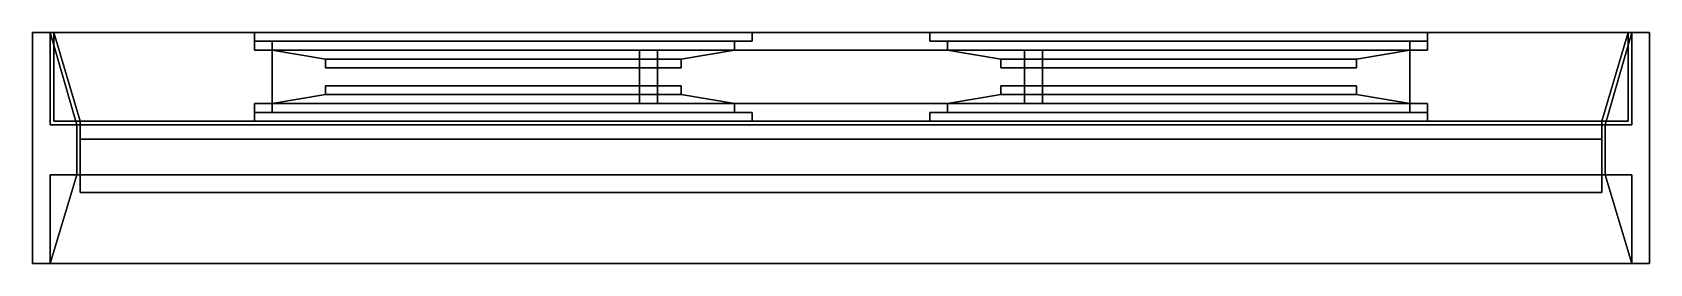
# Model space of a CAD drawing. Extents: x 0 to 0.91, y 0.1 to 0.23.
import ezdxf

# ---------------------------------------------------------------- set-up
doc = ezdxf.new("R2010")
doc.units = 0

msp = doc.modelspace()

# ---------------------------------------------------------------- meshes
mesh = msp.add_polyface()
corners = [(0.125, 0.18, 0.225), (0.125, 0.18, 0.62), (0.012, 0.18, 0.075), (0.125, 0.18, 1.895), (0.125, 0.18, 0.82), (0.125, 0.19, 0.82), (0.125, 0.19, 1.895), (0.012, 0.18, 2.068), (0.125, 0.185, 0.225), (0.125, 0.185, 0.62), (0.135, 0.19, 1.185), (0.135, 0.19, 1.53), (0.135, 0.185, 0.235), (0.135, 0.185, 0.61), (0.135, 0.19, 1.175), (0.135, 0.19, 1.54), (0.135, 0.19, 0.83), (0.135, 0.22, 1.53), (0.135, 0.22, 1.185), (0.125, 0.22, 0.82), (0.125, 0.22, 1.895), (0.135, 0.19, 1.885), (0.125, 0.23, 0.82), (0.125, 0.23, 1.895), (0.135, 0.22, 1.175), (0.012, 0.23, 2.068), (0.012, 0.23, 0.027), (0.125, 0.23, 0.62), (0.125, 0.23, 0.225), (0.125, 0.225, 0.62), (0.125, 0.225, 0.225), (0.135, 0.225, 0.61), (0.135, 0.225, 0.235), (0.01, 0.178, 0.025), (0.025, 0.178, 0.025), (0.01, 0.23, 0.025), (0.01, 0.23, 2.07), (0, 0.23), (0, 0.23, 2.08), (0.01, 0.178, 2.07), (0.025, 0.178, 2.055), (0, 0.1), (0, 0.1, 2.08), (0.01, 0.1, 0.025), (0.01, 0.1, 2.07), (0.01, 0.15, 0.025), (0.01, 0.15, 2.07), (0.025, 0.15, 0.025), (0.025, 0.15, 2.055), (0.012, 0.18, 0.027), (0.027, 0.18, 0.027), (0.027, 0.18, 0.075), (0.027, 0.14, 0.045), (0.027, 0.17, 0.075), (0.027, 0.14, 0.027)]
mesh.append_faces([[corners[k] for k in face] for face in [(0, 1, 2), (3, 4, 5, 6), (7, 2, 1, 4), (8, 9, 1, 0), (3, 7, 4), (6, 5, 10, 11), (12, 13, 9, 8), (14, 10, 5), (15, 6, 11), (16, 14, 5), (17, 18, 19, 20), (21, 6, 15), (20, 19, 22, 23), (18, 24, 19), (22, 25, 23), (26, 25, 22, 27), (28, 27, 29, 30), (28, 26, 27), (30, 29, 31, 32), (33, 34, 35), (36, 35, 37, 38), (39, 40, 34, 33), (35, 36, 39, 33), (38, 37, 41, 42), (41, 43, 44, 42), (45, 46, 44, 43), (47, 48, 46, 45), (45, 43, 47), (40, 48, 47, 34), (26, 2, 7, 25), (26, 49, 2), (49, 26, 50), (2, 49, 50, 51), (51, 50, 52, 53), (54, 52, 50)]])
mesh = msp.add_polyface()
corners = [(0.545, 0.195, 0.265), (0.545, 0.2, 0.265), (0.545, 0.2, 0.58), (0.545, 0.195, 0.58), (0.515, 0.19, 0.61), (0.515, 0.19, 0.235), (0.515, 0.185, 0.61), (0.515, 0.185, 0.235), (0.505, 0.185, 0.62), (0.505, 0.185, 0.225), (0.505, 0.18, 0.62), (0.505, 0.18, 0.225), (0.785, 0.19, 0.82), (0.125, 0.19, 0.82), (0.125, 0.18, 0.82), (0.785, 0.18, 0.82), (0.785, 0.18, 1.895), (0.125, 0.18, 1.895), (0.125, 0.19, 1.895), (0.785, 0.19, 1.895), (0.55833, 0.19, 0.83), (0.55833, 0.19, 1.175), (0.55833, 0.22, 1.175), (0.55833, 0.22, 0.83), (0.785, 0.23, 0.82), (0.125, 0.23, 0.82), (0.125, 0.22, 0.82), (0.785, 0.22, 0.82), (0.505, 0.23, 0.62), (0.405, 0.23, 0.62), (0.55833, 0.22, 1.54), (0.55833, 0.19, 1.54), (0.55833, 0.19, 1.885), (0.55833, 0.22, 1.885), (0.785, 0.22, 1.895), (0.125, 0.22, 1.895), (0.125, 0.23, 1.895), (0.785, 0.23, 1.895), (0.505, 0.23, 0.225), (0.505, 0.225, 0.62), (0.505, 0.225, 0.225), (0.898, 0.23, 0.027), (0.012, 0.23, 0.027), (0.405, 0.23, 0.225), (0.012, 0.23, 2.068), (0.898, 0.23, 2.068), (0.515, 0.225, 0.61), (0.515, 0.225, 0.235), (0.515, 0.22, 0.61), (0.515, 0.22, 0.235), (0.545, 0.215, 0.58), (0.545, 0.215, 0.265), (0.545, 0.21, 0.58), (0.545, 0.21, 0.265), (0.885, 0.178, 0.025), (0.025, 0.178, 0.025), (0.025, 0.15, 0.025), (0.885, 0.15, 0.025), (0.9, 0.23, 0.025), (0.01, 0.23, 0.025), (0.91, 0.23), (0, 0.23), (0.01, 0.178, 2.07), (0.01, 0.23, 2.07), (0.9, 0.23, 2.07), (0.9, 0.178, 2.07), (0.885, 0.178, 2.055), (0.025, 0.178, 2.055), (0, 0.23, 2.08), (0.91, 0.23, 2.08), (0, 0.1, 2.08), (0.91, 0.1, 2.08), (0.01, 0.1, 2.07), (0.9, 0.1, 2.07), (0.01, 0.15, 2.07), (0.9, 0.15, 2.07), (0.91, 0.1), (0, 0.1), (0.9, 0.1, 0.025), (0.01, 0.1, 0.025), (0.885, 0.15, 2.055), (0.025, 0.15, 2.055), (0.898, 0.18, 2.068), (0.012, 0.18, 2.068), (0.883, 0.18, 0.027), (0.027, 0.18, 0.027), (0.027, 0.14, 0.027), (0.883, 0.14, 0.027)]
mesh.append_faces([[corners[k] for k in face] for face in [(0, 1, 2, 3), (0, 3, 4, 5), (5, 4, 6, 7), (8, 9, 7, 6), (9, 8, 10, 11), (12, 13, 14, 15), (16, 17, 18, 19), (20, 21, 22, 23), (24, 25, 26, 27), (28, 29, 25, 24), (30, 31, 32, 33), (34, 35, 36, 37), (38, 28, 39, 40), (38, 41, 42, 43), (44, 45, 37, 36), (46, 47, 40, 39), (47, 46, 48, 49), (49, 48, 50, 51), (50, 52, 53, 51), (54, 55, 56, 57), (55, 54, 58, 59), (58, 60, 61, 59), (62, 63, 64, 65), (65, 66, 67, 62), (63, 68, 69, 64), (70, 71, 69, 68), (71, 70, 72, 73), (73, 72, 74, 75), (76, 77, 61, 60), (77, 76, 78, 79), (80, 75, 74, 81), (80, 81, 67, 66), (82, 45, 44, 83), (42, 41, 84, 85), (86, 85, 84, 87)]])
mesh = msp.add_polyface()
corners = [(0.505, 0.18, 0.225), (0.505, 0.18, 0.62), (0.405, 0.18, 0.62), (0.405, 0.18, 0.225), (0.027, 0.18, 0.075), (0.883, 0.18, 0.075), (0.785, 0.18, 0.82), (0.125, 0.18, 0.82), (0.405, 0.185, 0.62), (0.405, 0.185, 0.225), (0.027, 0.17, 0.075), (0.883, 0.17, 0.075), (0.395, 0.185, 0.61), (0.395, 0.185, 0.235), (0.027, 0.14, 0.045), (0.883, 0.14, 0.045), (0.125, 0.19, 0.82), (0.785, 0.19, 0.82), (0.55833, 0.19, 0.83), (0.35167, 0.19, 0.83), (0.395, 0.19, 0.61), (0.395, 0.19, 0.235), (0.125, 0.18, 1.895), (0.785, 0.18, 1.895), (0.898, 0.18, 2.068), (0.012, 0.18, 2.068), (0.027, 0.14, 0.027), (0.883, 0.14, 0.027), (0.55833, 0.22, 0.83), (0.35167, 0.22, 0.83), (0.365, 0.195, 0.58), (0.365, 0.195, 0.265), (0.785, 0.22, 0.82), (0.125, 0.22, 0.82), (0.785, 0.19, 1.895), (0.125, 0.19, 1.895), (0.35167, 0.19, 1.885), (0.55833, 0.19, 1.885), (0.365, 0.2, 0.58), (0.365, 0.2, 0.265), (0.55833, 0.22, 1.175), (0.55833, 0.19, 1.175), (0.35167, 0.19, 1.175), (0.35167, 0.22, 1.175), (0.55833, 0.22, 1.885), (0.35167, 0.22, 1.885), (0.55833, 0.19, 1.185), (0.35167, 0.19, 1.185), (0.35167, 0.22, 1.185), (0.55833, 0.22, 1.185), (0.35167, 0.19, 1.54), (0.35167, 0.22, 1.54), (0.125, 0.22, 1.895), (0.785, 0.22, 1.895), (0.405, 0.23, 0.225), (0.405, 0.23, 0.62), (0.505, 0.23, 0.62), (0.505, 0.23, 0.225), (0.35167, 0.19, 1.53), (0.35167, 0.22, 1.53), (0.55833, 0.19, 1.54), (0.55833, 0.19, 1.53), (0.55833, 0.22, 1.54), (0.55833, 0.22, 1.53), (0.405, 0.225, 0.225), (0.405, 0.225, 0.62), (0.395, 0.225, 0.235), (0.395, 0.225, 0.61), (0.395, 0.22, 0.235), (0.395, 0.22, 0.61), (0.365, 0.215, 0.265), (0.365, 0.215, 0.58), (0.365, 0.21, 0.58), (0.365, 0.21, 0.265), (0.01, 0.1, 0.025), (0.9, 0.1, 0.025), (0.885, 0.15, 0.025), (0.025, 0.15, 0.025)]
mesh.append_faces([[corners[k] for k in face] for face in [(0, 1, 2, 3), (4, 5, 0, 3), (6, 7, 2, 1), (3, 2, 8, 9), (10, 11, 5, 4), (12, 13, 9, 8), (14, 15, 11, 10), (16, 17, 18, 19), (13, 12, 20, 21), (22, 23, 24, 25), (15, 14, 26, 27), (19, 18, 28, 29), (21, 20, 30, 31), (32, 33, 29, 28), (34, 35, 36, 37), (30, 38, 39, 31), (40, 41, 42, 43), (44, 37, 36, 45), (46, 47, 42, 41), (48, 49, 40, 43), (50, 51, 45, 36), (52, 53, 44, 45), (46, 49, 48, 47), (54, 55, 56, 57), (58, 47, 48, 59), (60, 50, 58, 61), (60, 62, 51, 50), (63, 61, 58, 59), (64, 65, 55, 54), (51, 62, 63, 59), (65, 64, 66, 67), (68, 69, 67, 66), (70, 71, 69, 68), (72, 71, 70, 73), (74, 75, 76, 77)]])
mesh = msp.add_polyface()
corners = [(0.027, 0.18, 0.075), (0.405, 0.18, 0.225), (0.125, 0.18, 0.225), (0.012, 0.18, 0.075), (0.405, 0.18, 0.62), (0.125, 0.18, 0.82), (0.125, 0.18, 0.62), (0.125, 0.185, 0.62), (0.405, 0.185, 0.62), (0.405, 0.185, 0.225), (0.125, 0.185, 0.225), (0.135, 0.185, 0.61), (0.395, 0.185, 0.61), (0.135, 0.185, 0.235), (0.395, 0.185, 0.235), (0.135, 0.19, 0.61), (0.395, 0.19, 0.61), (0.34167, 0.19, 0.83), (0.135, 0.19, 0.83), (0.125, 0.19, 0.82), (0.135, 0.19, 1.53), (0.135, 0.19, 1.185), (0.135, 0.22, 1.185), (0.135, 0.22, 1.53), (0.135, 0.19, 0.235), (0.34167, 0.22, 0.83), (0.135, 0.22, 0.83), (0.34167, 0.19, 1.185), (0.135, 0.19, 1.175), (0.34167, 0.19, 1.175), (0.34167, 0.22, 1.185), (0.34167, 0.22, 1.53), (0.34167, 0.19, 1.53), (0.34167, 0.19, 1.54), (0.135, 0.19, 1.54), (0.165, 0.195, 0.265), (0.165, 0.195, 0.58), (0.125, 0.22, 0.82), (0.34167, 0.22, 1.175), (0.135, 0.22, 1.175), (0.135, 0.22, 1.54), (0.125, 0.22, 1.895), (0.34167, 0.22, 1.54), (0.34167, 0.19, 1.885), (0.125, 0.19, 1.895), (0.135, 0.19, 1.885), (0.135, 0.22, 1.885), (0.165, 0.2, 0.58), (0.165, 0.2, 0.265), (0.405, 0.23, 0.62), (0.125, 0.23, 0.62), (0.125, 0.23, 0.82), (0.34167, 0.22, 1.885), (0.125, 0.23, 0.225), (0.405, 0.23, 0.225), (0.012, 0.23, 0.027), (0.135, 0.225, 0.235), (0.135, 0.225, 0.61), (0.135, 0.22, 0.61), (0.135, 0.22, 0.235), (0.165, 0.215, 0.58), (0.165, 0.215, 0.265), (0.165, 0.21, 0.58), (0.165, 0.21, 0.265)]
mesh.append_faces([[corners[k] for k in face] for face in [(0, 1, 2, 3), (4, 5, 6), (4, 6, 7, 8), (9, 10, 2, 1), (8, 7, 11, 12), (13, 10, 9, 14), (12, 11, 15, 16), (17, 18, 19), (20, 21, 22, 23), (24, 15, 11, 13), (18, 17, 25, 26), (27, 21, 28, 29), (27, 30, 22, 21), (31, 32, 20, 23), (33, 34, 20, 32), (35, 36, 15, 24), (37, 26, 25), (38, 29, 28, 39), (26, 39, 28, 18), (38, 39, 22, 30), (40, 23, 41), (31, 23, 40, 42), (43, 44, 45), (34, 40, 46, 45), (33, 42, 40, 34), (47, 36, 35, 48), (49, 50, 51), (26, 37, 39), (41, 46, 40), (52, 43, 45, 46), (52, 46, 41), (53, 54, 55), (56, 57, 58, 59), (59, 58, 60, 61), (60, 62, 63, 61)]])
mesh = msp.add_polyface()
corners = [(0.35167, 0.19, 0.83), (0.34167, 0.19, 0.83), (0.125, 0.19, 0.82), (0.395, 0.19, 0.235), (0.135, 0.19, 0.235), (0.135, 0.185, 0.235), (0.395, 0.185, 0.235), (0.35167, 0.22, 0.83), (0.35167, 0.22, 1.175), (0.35167, 0.19, 1.175), (0.34167, 0.19, 1.175), (0.395, 0.19, 0.61), (0.135, 0.19, 0.61), (0.165, 0.195, 0.58), (0.365, 0.195, 0.58), (0.365, 0.195, 0.265), (0.165, 0.195, 0.265), (0.125, 0.22, 0.82), (0.34167, 0.22, 0.83), (0.34167, 0.22, 1.175), (0.35167, 0.19, 1.185), (0.34167, 0.19, 1.185), (0.34167, 0.19, 1.885), (0.35167, 0.19, 1.885), (0.125, 0.19, 1.895), (0.165, 0.2, 0.58), (0.365, 0.2, 0.58), (0.365, 0.2, 0.265), (0.165, 0.2, 0.265), (0.34167, 0.22, 1.185), (0.35167, 0.22, 1.185), (0.34167, 0.19, 1.53), (0.35167, 0.19, 1.53), (0.34167, 0.22, 1.53), (0.35167, 0.19, 1.54), (0.34167, 0.19, 1.54), (0.35167, 0.22, 1.53), (0.34167, 0.22, 1.54), (0.35167, 0.22, 1.54), (0.34167, 0.22, 1.885), (0.35167, 0.22, 1.885), (0.125, 0.22, 1.895), (0.405, 0.225, 0.62), (0.125, 0.225, 0.62), (0.125, 0.23, 0.62), (0.405, 0.23, 0.62), (0.405, 0.23, 0.225), (0.125, 0.23, 0.225), (0.125, 0.225, 0.225), (0.405, 0.225, 0.225), (0.135, 0.225, 0.61), (0.395, 0.225, 0.61), (0.135, 0.225, 0.235), (0.395, 0.225, 0.235), (0.395, 0.22, 0.61), (0.135, 0.22, 0.61), (0.135, 0.22, 0.235), (0.395, 0.22, 0.235), (0.365, 0.215, 0.58), (0.165, 0.215, 0.58), (0.165, 0.215, 0.265), (0.365, 0.215, 0.265), (0.365, 0.21, 0.58), (0.165, 0.21, 0.58), (0.165, 0.21, 0.265), (0.365, 0.21, 0.265)]
mesh.append_faces([[corners[k] for k in face] for face in [(0, 1, 2), (3, 4, 5, 6), (7, 8, 9, 0), (0, 9, 10, 1), (11, 12, 13, 14), (15, 16, 4, 3), (17, 18, 7), (18, 19, 8, 7), (10, 9, 20, 21), (1, 10, 19, 18), (22, 23, 24), (14, 13, 25, 26), (27, 26, 25, 28), (27, 28, 16, 15), (8, 19, 29, 30), (31, 21, 20, 32), (33, 29, 21, 31), (31, 32, 34, 35), (23, 22, 35, 34), (36, 30, 29, 33), (36, 33, 37, 38), (37, 35, 22, 39), (38, 37, 39, 40), (40, 39, 41), (42, 43, 44, 45), (46, 47, 48, 49), (50, 43, 42, 51), (52, 53, 49, 48), (54, 55, 50, 51), (53, 52, 56, 57), (58, 59, 55, 54), (57, 56, 60, 61), (62, 63, 59, 58), (61, 60, 64, 65), (64, 63, 62, 65)]])
mesh = msp.add_polyface()
corners = [(0.545, 0.195, 0.265), (0.745, 0.195, 0.265), (0.745, 0.2, 0.265), (0.545, 0.2, 0.265), (0.745, 0.2, 0.58), (0.545, 0.2, 0.58), (0.515, 0.19, 0.235), (0.775, 0.19, 0.235), (0.745, 0.195, 0.58), (0.545, 0.195, 0.58), (0.515, 0.185, 0.235), (0.775, 0.185, 0.235), (0.775, 0.19, 0.61), (0.515, 0.19, 0.61), (0.785, 0.185, 0.225), (0.505, 0.185, 0.225), (0.775, 0.185, 0.61), (0.515, 0.185, 0.61), (0.505, 0.18, 0.225), (0.785, 0.18, 0.225), (0.785, 0.185, 0.62), (0.505, 0.185, 0.62), (0.785, 0.18, 0.62), (0.505, 0.18, 0.62), (0.56833, 0.19, 0.83), (0.55833, 0.19, 0.83), (0.785, 0.19, 0.82), (0.56833, 0.19, 1.175), (0.55833, 0.19, 1.175), (0.56833, 0.22, 0.83), (0.56833, 0.22, 1.175), (0.56833, 0.19, 1.185), (0.55833, 0.19, 1.185), (0.55833, 0.22, 0.83), (0.55833, 0.22, 1.175), (0.785, 0.22, 0.82), (0.56833, 0.19, 1.885), (0.785, 0.19, 1.895), (0.55833, 0.19, 1.885), (0.55833, 0.19, 1.53), (0.56833, 0.19, 1.53), (0.55833, 0.22, 1.185), (0.56833, 0.22, 1.185), (0.55833, 0.19, 1.54), (0.56833, 0.19, 1.54), (0.56833, 0.22, 1.53), (0.55833, 0.22, 1.53), (0.56833, 0.22, 1.54), (0.55833, 0.22, 1.54), (0.55833, 0.22, 1.885), (0.56833, 0.22, 1.885), (0.785, 0.22, 1.895), (0.785, 0.225, 0.62), (0.505, 0.225, 0.62), (0.505, 0.23, 0.62), (0.785, 0.23, 0.62), (0.785, 0.23, 0.225), (0.505, 0.23, 0.225), (0.505, 0.225, 0.225), (0.785, 0.225, 0.225), (0.775, 0.225, 0.61), (0.515, 0.225, 0.61), (0.515, 0.225, 0.235), (0.775, 0.225, 0.235), (0.775, 0.22, 0.61), (0.515, 0.22, 0.61), (0.515, 0.22, 0.235), (0.775, 0.22, 0.235)]
mesh.append_faces([[corners[k] for k in face] for face in [(0, 1, 2, 3), (2, 4, 5, 3), (1, 0, 6, 7), (8, 9, 5, 4), (7, 6, 10, 11), (12, 13, 9, 8), (14, 11, 10, 15), (16, 17, 13, 12), (14, 15, 18, 19), (17, 16, 20, 21), (22, 23, 21, 20), (24, 25, 26), (24, 27, 28, 25), (29, 30, 27, 24), (28, 27, 31, 32), (33, 34, 30, 29), (29, 35, 33), (36, 37, 38), (39, 32, 31, 40), (30, 34, 41, 42), (36, 38, 43, 44), (40, 31, 42, 45), (39, 40, 44, 43), (46, 41, 32, 39), (45, 42, 41, 46), (47, 48, 49, 50), (50, 49, 51), (44, 47, 50, 36), (45, 46, 48, 47), (52, 53, 54, 55), (56, 57, 58, 59), (52, 60, 61, 53), (59, 58, 62, 63), (64, 65, 61, 60), (63, 62, 66, 67)]])
mesh = msp.add_polyface()
corners = [(0.745, 0.195, 0.58), (0.745, 0.2, 0.58), (0.745, 0.2, 0.265), (0.745, 0.195, 0.265), (0.775, 0.19, 0.235), (0.775, 0.19, 0.61), (0.775, 0.185, 0.235), (0.775, 0.185, 0.61), (0.883, 0.18, 0.075), (0.898, 0.18, 0.075), (0.785, 0.18, 0.225), (0.505, 0.18, 0.225), (0.505, 0.18, 0.62), (0.785, 0.18, 0.62), (0.785, 0.18, 0.82), (0.56833, 0.19, 0.83), (0.785, 0.19, 0.82), (0.775, 0.19, 0.83), (0.775, 0.22, 1.53), (0.775, 0.22, 1.185), (0.775, 0.19, 1.185), (0.775, 0.19, 1.53), (0.775, 0.19, 1.175), (0.775, 0.19, 1.54), (0.785, 0.19, 1.895), (0.775, 0.22, 0.83), (0.56833, 0.22, 0.83), (0.56833, 0.22, 1.185), (0.56833, 0.19, 1.185), (0.56833, 0.19, 1.53), (0.56833, 0.22, 1.53), (0.56833, 0.19, 1.175), (0.56833, 0.19, 1.54), (0.56833, 0.22, 1.175), (0.775, 0.22, 1.175), (0.785, 0.22, 0.82), (0.56833, 0.19, 1.885), (0.775, 0.19, 1.885), (0.56833, 0.22, 1.54), (0.775, 0.22, 1.54), (0.775, 0.22, 1.885), (0.505, 0.23, 0.62), (0.785, 0.23, 0.82), (0.785, 0.23, 0.62), (0.56833, 0.22, 1.885), (0.785, 0.22, 1.895), (0.505, 0.23, 0.225), (0.785, 0.23, 0.225), (0.898, 0.23, 0.027), (0.775, 0.22, 0.235), (0.775, 0.22, 0.61), (0.775, 0.225, 0.61), (0.775, 0.225, 0.235), (0.745, 0.215, 0.58), (0.545, 0.215, 0.58), (0.515, 0.22, 0.61), (0.515, 0.22, 0.235), (0.545, 0.215, 0.265), (0.745, 0.215, 0.265), (0.745, 0.21, 0.58), (0.545, 0.21, 0.58), (0.545, 0.21, 0.265), (0.745, 0.21, 0.265)]
mesh.append_faces([[corners[k] for k in face] for face in [(0, 1, 2, 3), (4, 5, 0, 3), (6, 7, 5, 4), (8, 9, 10, 11), (12, 13, 14), (15, 16, 17), (18, 19, 20, 21), (22, 16, 20), (23, 21, 24), (17, 16, 22), (25, 26, 15, 17), (27, 28, 20, 19), (29, 30, 18, 21), (20, 28, 31, 22), (23, 32, 29, 21), (31, 33, 34, 22), (17, 22, 34, 25), (26, 25, 35), (36, 37, 24), (27, 19, 34, 33), (38, 39, 18, 30), (38, 32, 23, 39), (39, 23, 37, 40), (41, 42, 43), (36, 44, 40, 37), (40, 44, 45), (46, 47, 48), (49, 50, 51, 52), (53, 54, 55, 50), (49, 56, 57, 58), (58, 53, 50, 49), (59, 60, 54, 53), (61, 60, 59, 62), (58, 57, 61, 62), (59, 53, 58, 62)]])
mesh = msp.add_polyface()
corners = [(0.785, 0.185, 0.225), (0.785, 0.185, 0.62), (0.775, 0.185, 0.61), (0.775, 0.185, 0.235), (0.785, 0.18, 0.225), (0.785, 0.18, 0.62), (0.898, 0.18, 0.075), (0.898, 0.18, 2.068), (0.785, 0.18, 0.82), (0.785, 0.18, 1.895), (0.785, 0.19, 1.895), (0.785, 0.19, 0.82), (0.775, 0.19, 1.53), (0.775, 0.19, 1.185), (0.785, 0.22, 1.895), (0.785, 0.22, 0.82), (0.775, 0.22, 1.185), (0.775, 0.22, 1.53), (0.775, 0.19, 1.54), (0.775, 0.19, 1.885), (0.785, 0.23, 1.895), (0.785, 0.23, 0.82), (0.775, 0.22, 1.175), (0.775, 0.22, 1.54), (0.775, 0.22, 0.83), (0.898, 0.23, 2.068), (0.775, 0.22, 1.885), (0.898, 0.23, 0.027), (0.785, 0.23, 0.62), (0.785, 0.23, 0.225), (0.785, 0.225, 0.225), (0.785, 0.225, 0.62), (0.775, 0.225, 0.235), (0.775, 0.225, 0.61), (0.9, 0.178, 0.025), (0.9, 0.23, 0.025), (0.885, 0.178, 0.025), (0.9, 0.178, 2.07), (0.9, 0.23, 2.07), (0.885, 0.178, 2.055), (0.91, 0.23, 2.08), (0.91, 0.23), (0.91, 0.1, 2.08), (0.91, 0.1), (0.9, 0.1, 2.07), (0.9, 0.1, 0.025), (0.9, 0.15, 2.07), (0.9, 0.15, 0.025), (0.885, 0.15, 0.025), (0.885, 0.15, 2.055), (0.898, 0.18, 0.027), (0.883, 0.18, 0.027), (0.883, 0.18, 0.075), (0.883, 0.17, 0.075), (0.883, 0.14, 0.045), (0.883, 0.14, 0.027)]
mesh.append_faces([[corners[k] for k in face] for face in [(0, 1, 2, 3), (4, 5, 1, 0), (5, 4, 6), (5, 6, 7, 8), (7, 9, 8), (8, 9, 10, 11), (12, 13, 11, 10), (14, 15, 16, 17), (18, 10, 19), (20, 21, 15, 14), (22, 16, 15), (23, 14, 17), (24, 22, 15), (21, 20, 25), (23, 26, 14), (21, 25, 27, 28), (28, 27, 29), (30, 31, 28, 29), (32, 33, 31, 30), (34, 35, 36), (37, 38, 35, 34), (34, 36, 39, 37), (38, 40, 41, 35), (42, 43, 41, 40), (42, 44, 45, 43), (45, 44, 46, 47), (47, 48, 45), (47, 46, 49, 48), (39, 36, 48, 49), (6, 27, 25, 7), (50, 27, 6), (27, 50, 51), (52, 51, 50, 6), (53, 54, 51, 52), (55, 51, 54)]])

doc.saveas('drawing.dxf')
